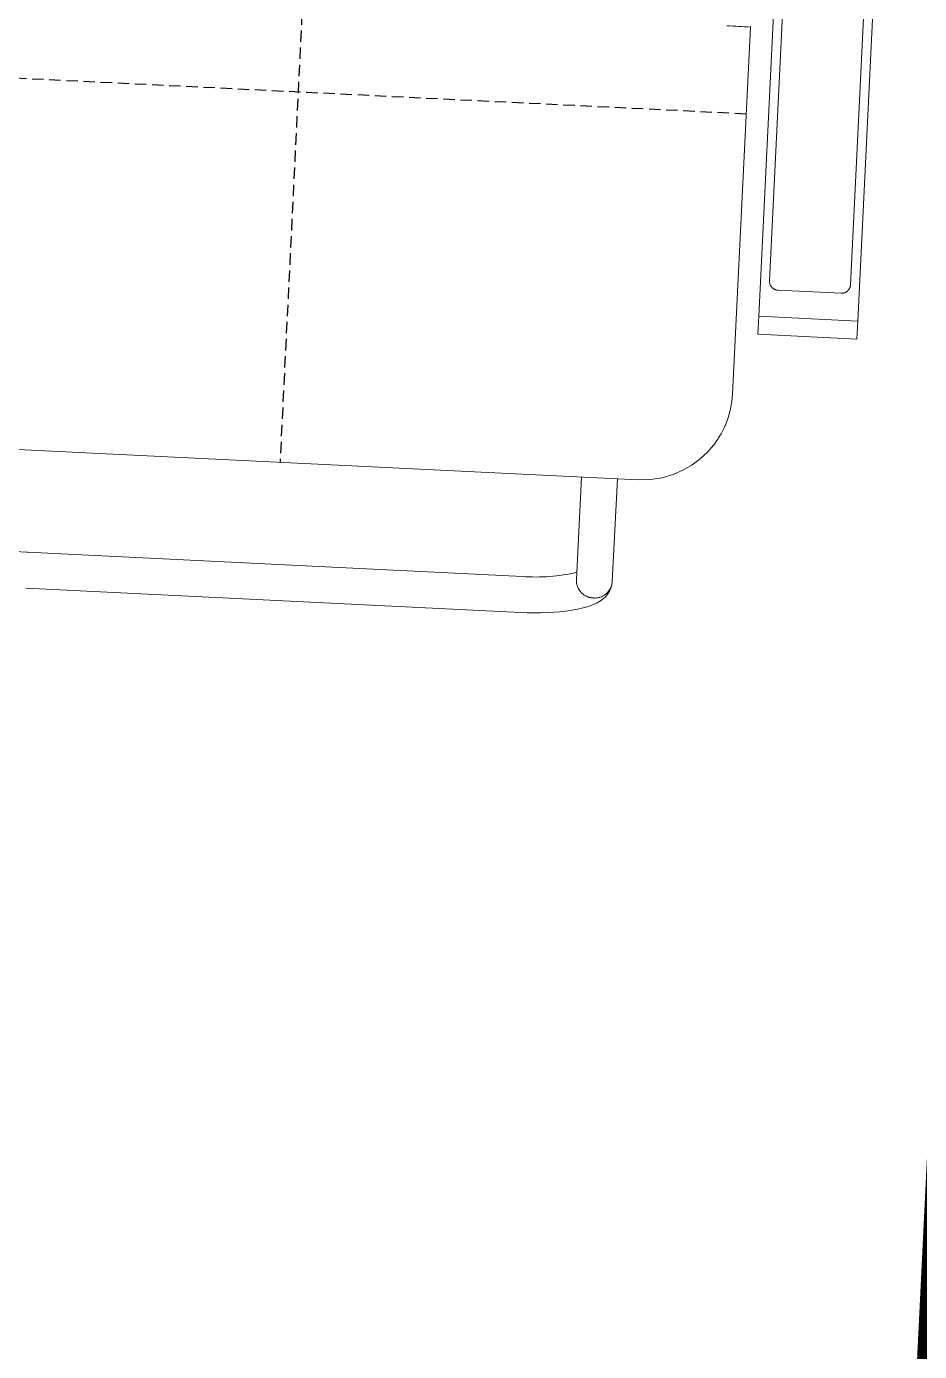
# Model space of a CAD drawing. Header units: millimetres. Extents: x -7692 to 2323, y -5243 to 5750.
# Drawn here: x -6802 to -6306, y 4311 to 5046 of the extents above; entities that cross this region are included whole.
import ezdxf

# ---------------------------------------------------------------- set-up
doc = ezdxf.new("R2010")
doc.units = ezdxf.units.MM
doc.linetypes.add('ACAD_ISO03W100', pattern=[30, 12, -18])
doc.linetypes.add('HIDDEN', pattern=[9.524999999999995, 6.349999999999997, -3.174999999999998])
for name, color, linetype, lineweight in [('I-LK FF&E', 1, 'Continuous', 9), ('I-LK FURNITURE', 13, 'Continuous', 9), ('I-LK PARTITION', 21, 'Continuous', 25)]:
    doc.layers.add(name, color=color, linetype=linetype, lineweight=lineweight)

# ---------------------------------------------------------------- blocks, each defined once
blk = doc.blocks.new('clinic chair')
at = {"layer": 'Defpoints', "linetype": 'HIDDEN'}
for p, q in [((0, 205.7260339055501), (0, -205.7260339055792)), ((-249.0004958324134, -2.91038e-11), (249.0004958324134, -2.91038e-11))]:
    blk.add_line(p, q, dxfattribs=at)
at = {"layer": 'I-LK FURNITURE'}
for points in [[(-316.4938646722585, -111.799588228314), (-316.4938646722585, 155.188182556798)], [(-311.4994284007698, 155.188182556798), (-311.4994284007698, -91.80358200351475), (-311.4902977496386, -91.967932739557), (-311.4902977496386, -92.14141407297576), (-311.4720366857946, -92.31489540453184), (-311.4537753826007, -92.479246140545), (-311.4263836666942, -92.65272747396375), (-311.3533389326185, -92.98142894601914), (-311.3076859135181, -93.15491027757523), (-311.262032895349, -93.31013041810363), (-311.1524655558169, -93.63883189015905), (-311.0794208208099, -93.79405203068745), (-311.0155069762841, -93.94927216932408), (-310.9333313517272, -94.10449230798986), (-310.8602866176517, -94.25058185114176), (-310.5863687451929, -94.6888504824019), (-310.4859322952107, -94.82580942817731), (-310.3763651940972, -94.95363777840976), (-310.2667978536338, -95.0905967260478), (-310.1481001004577, -95.21842507630934), (-309.9107045950368, -95.455820583913), (-309.7828761907294, -95.5745183367689), (-309.6550480248407, -95.68408549414013), (-309.244171096012, -95.98539517779135), (-309.0980816278606, -96.07670114224312), (-308.9519921597093, -96.15887650934746), (-308.7967720385641, -96.24105187828535), (-308.486331560649, -96.38714141957462), (-308.1758913211524, -96.51496977166971), (-308.0115405488759, -96.56975335034076), (-307.6828392446041, -96.66105931482159), (-307.5184884732589, -96.69758170060234), (-307.3450070507823, -96.72497348900652), (-307.1806562785059, -96.75236527927338), (-307.0071750953794, -96.7797570695402), (-306.8428240846843, -96.78888766505405), (-306.6693429006264, -96.79801826243057), (-306.4958614781499, -96.79801826243057), (-271.4982854453847, -96.79801826243057), (-271.3248040229081, -96.79801826243057), (-271.1604532506317, -96.78888766505405), (-270.9869720665738, -96.7797570695402), (-270.8134906440973, -96.75236527927338), (-270.4847891014069, -96.69758170060234), (-270.3113079164177, -96.66105931482159), (-269.9826063737273, -96.56975335034076), (-269.8273862535134, -96.51496977166971), (-269.6630357205868, -96.4510555974848), (-269.5078153628856, -96.38714141957462), (-269.1973748840392, -96.24105187828535), (-269.0512854149565, -96.15887650934746), (-268.8960652947426, -96.07670114224312), (-268.7591064777225, -95.98539517779135), (-268.6130167711526, -95.88495861779666), (-268.3390988977626, -95.68408549414013), (-268.2112707318738, -95.5745183367689), (-268.0834423284978, -95.455820583913), (-267.8460468221456, -95.21842507630934), (-267.7273490689695, -95.0905967260478), (-267.6177817294374, -94.95363777840976), (-267.5173452794552, -94.82580942817731), (-267.4169088285416, -94.6888504824019), (-267.3164721410722, -94.5427609392791), (-267.2251661028713, -94.3966713961272), (-267.060815570876, -94.10449230798986), (-266.9786401847377, -93.94927216932408), (-266.8508117804304, -93.63883189015905), (-266.7868974590674, -93.4744811541168), (-266.7321140281856, -93.31013041810363), (-266.6864610090852, -93.15491027757523), (-266.6408079899848, -92.98142894601914), (-266.5677632559091, -92.65272747396375), (-266.5403715409338, -92.479246140545), (-266.52211023774, -92.31489540453184), (-266.5038491729647, -91.967932739557), (-266.4947185218334, -91.80358200351475), (-266.4947185218334, 155.188182556798)], [(-261.5002822503448, 155.188182556798), (-261.5002822503448, -111.799588228314)], [(-249.0004958314821, -155.7268877471797), (-249.0004958314821, 48.26889812995796), (-248.9913651794195, 48.46064065812971), (-248.9822345282882, 48.64325258706231)], [(-249.0004958314821, -155.7268877471797), (-248.9913651794195, -156.2564623410581), (-248.9822345282882, -156.7951675323129), (-248.973103877157, -157.3247421280539), (-248.954842813313, -157.8634473174461), (-248.9274508580565, -158.4021525068674), (-248.8544061239809, -159.4613016964868), (-248.8178839962929, -160.000006885879), (-248.7083166558295, -161.0591560736648), (-248.6535332240164, -161.5978612649195), (-248.5896189026535, -162.127435858798), (-248.5165741685778, -162.6570104526763), (-248.3522233972326, -163.7161596423248), (-248.2700480110943, -164.2366036388266), (-248.0691748727113, -165.295752828446), (-247.9687384227291, -165.8161968249478), (-247.859171083197, -166.3366408233414), (-247.7404733300209, -166.8662154172198), (-247.6217755768448, -167.3866594137216), (-247.493947410956, -167.8979728165723), (-247.2200295384973, -168.9388608114386), (-246.9278503628448, -169.9614876134438), (-246.7726300042123, -170.4728010144318), (-246.4439286999404, -171.4954278145451), (-246.2704475149512, -172.0067412173958), (-246.0969660924748, -172.5089240210073), (-245.914354018867, -173.0111068264814), (-245.7226115316153, -173.5132896319556), (-245.5308690443635, -174.0063418400532), (-245.3391267955303, -174.5085246455274), (-244.7091154251248, -175.9876812679577), (-244.4899812228978, -176.4716028805415), (-243.8051861822605, -177.9233677182929), (-243.0656079500914, -179.3477407639148), (-242.5542945712805, -180.2790615995764), (-242.2895073499531, -180.7447220192698), (-242.015589476563, -181.2103824389633), (-241.741671603173, -181.6669122612801), (-241.1755745550618, -182.5799719077768), (-240.8833953794092, -183.0273711326881)], [(-199.0013494417071, -205.7260339055792), (-199.0470024608076, -205.7260339055792), (-205.8219052646309, -205.2603734877484), (-212.3685427363962, -203.8999146163405), (-218.3308223336935, -201.8363998194691), (-224.0100534074008, -199.0150455166586), (-228.6575268339366, -195.974556897243), (-232.9671685425565, -192.4044936858118), (-236.8568024337292, -188.3779006520635), (-240.8833953794092, -183.0273711326881), (-240.8651343155652, -183.0547629211214), (-240.8576738061383, -183.0615499132546)], [(198.9922192692757, -205.7260339055792), (-199.0013494417071, -205.7260339055792)], [(-187.4967980645596, -205.7077727126889), (-187.4967980645596, -262.7192169455811), (-187.3598392475394, -264.5909892161144), (-186.9215706037357, -266.4536308930255), (-186.2367755640298, -268.1793136222987), (-185.341977449134, -269.7589068065863), (-184.2554363701493, -271.2015410469612), (-182.9862834559754, -272.5163469352119), (-181.5071267522871, -273.7398468590109), (-179.7449217615649, -274.9176938015153), (-177.5992315579206, -276.0772795511293), (-174.9878809954971, -277.2003429131), (-172.0386982373893, -278.2229697169387), (-168.9799483790994, -279.0903763783863), (-165.8298924826086, -279.8208240940876), (-162.5702697243541, -280.4508352498233), (-159.2010796256363, -280.9804098437016), (-155.7223224248737, -281.4278090705047), (-152.1613896004856, -281.783902332827), (-148.5182818667963, -282.0669508217252), (-144.8112595733254, -282.2678239454108), (-141.0677151512355, -282.3865216964332), (-137.497651675716, -282.4230440822138), (137.4976519159973, -282.4230440822138)], [(-177.4987948704511, -272.4159103752463), (-177.2613993640988, -272.4250409707602), (-176.7866083532572, -272.4067797797325), (-176.3118173405528, -272.37025739206), (-176.0744220735505, -272.3428656017932), (-175.837026329711, -272.3063432178751), (-175.5996308233589, -272.2606902347179), (-175.3713659700006, -272.2241678507999), (-175.1339704636484, -272.1693842702662), (-174.9057056093588, -272.114600691595), (-174.4491759007797, -271.9867723413336), (-174.2209108080715, -271.9137275697722), (-173.9926459537819, -271.8315522008052), (-173.773511512205, -271.7493768337299), (-173.3352428674698, -271.5667649047973), (-173.1161086652428, -271.4663283429691), (-172.4860975332558, -271.1376268708846), (-172.2760937437415, -271.0189291180286), (-171.8743474669755, -270.7632724175346), (-171.4908624924719, -270.4893545241503), (-171.1073772795498, -270.1971754378756), (-170.9247654434294, -270.0419552973472), (-170.7512842584401, -269.8867351586814), (-170.4043214134872, -269.5580336847634), (-170.0756201092154, -269.2110710198176), (-169.9203999890015, -269.0375896882615), (-169.6099597495049, -268.6723658303963), (-169.4638700420037, -268.4806233040872), (-169.3269109856337, -268.2888807796699), (-169.1899524070323, -268.0880076578469), (-169.0621237643063, -267.8962651334004), (-168.9342953599989, -267.6953920097149), (-168.6968998545781, -267.2753845732077), (-168.4777656514198, -266.8553771385341), (-168.377328963019, -266.6362428219581), (-168.2860229257494, -266.4262391027587), (-168.1947173662484, -266.1979741925315), (-168.1034113280475, -265.9788398759556), (-168.0303663555533, -265.7597055631049), (-167.8842768874019, -265.303175740788), (-167.820362566039, -265.0749108286982), (-167.7655791342258, -264.8375153210945), (-167.7107957024126, -264.6092504108675), (-167.6651426842436, -264.3718549014302), (-167.6194896660745, -264.143589991203), (-167.592097950168, -263.9061944817076), (-167.5555753447115, -263.6687989759957), (-167.5007919128984, -262.9566124531848), (-167.5007919128984, -262.7192169455811), (-167.5007919128984, -205.7260339055792)], [(-187.4967980645596, -262.7192169455811), (-187.4785370007156, -263.1940079589258), (-187.4420143952593, -263.6687989759957), (-187.3689696602523, -264.143589991203), (-187.3324475325644, -264.3718549014302), (-187.286794513464, -264.6092504108675), (-187.2320106048137, -264.8375153210945), (-187.1772271730006, -265.0749108286982), (-187.1133128516376, -265.303175740788), (-186.9672233834863, -265.7597055631049), (-186.8941786494105, -265.9788398759556), (-186.8028728505595, -266.1979741925315), (-186.7115668132901, -266.4262391027587), (-186.6202607769519, -266.6362428219581), (-186.5198243260384, -266.8553771385341), (-186.3006898853928, -267.2753845732077), (-186.0632943790406, -267.6953920097149), (-185.9354659747332, -267.8962651334004), (-185.8076378088444, -268.0880076578469), (-185.6706787534058, -268.2888807796699), (-185.5245892852545, -268.4806233040872), (-185.3876304682344, -268.6723658303963), (-185.077189989388, -269.0375896882615), (-184.921969869174, -269.2110710198176), (-184.5932683255523, -269.5580336847634), (-184.246305719018, -269.8867351586814), (-183.881082046777, -270.1971754378756), (-183.6984699731693, -270.3432649809984), (-183.5067274859175, -270.4893545241503), (-183.1232422739267, -270.7632724175346), (-182.7214962346479, -271.0189291180286), (-182.5114924442023, -271.1376268708846), (-181.8814810747281, -271.4663283429691), (-181.6623468715698, -271.5667649047973), (-181.2240782268345, -271.7493768337299), (-181.0049440246075, -271.8315522008052), (-180.7766791693866, -271.9137275697722), (-180.5484143160284, -271.9867723413336), (-180.0918843690306, -272.114600691595), (-179.863619275391, -272.1693842702662), (-179.6262240083888, -272.2241678507999), (-179.3979589156806, -272.2606902347179), (-179.160563647747, -272.3063432178751), (-178.9231681432575, -272.3428656017932), (-178.6857723984867, -272.37025739206), (-178.210981387645, -272.4067797797325), (-177.7361903749406, -272.4250409707602), (-177.4987948704511, -272.4159103752463)], [(167.5007919147611, -258.6469709286757), (166.8068664623424, -258.8934970336559), (165.3551019504666, -259.3500268541102), (163.5928964838386, -259.8156872738036), (161.5385125558823, -260.281347693468), (159.2193409297615, -260.7287469184084), (156.6536433845758, -261.1396237575682), (153.8688113987446, -261.504847617296), (150.9104982288554, -261.8152878964611), (147.8152257651091, -262.0709445969551), (144.6012560240924, -262.2535565258877), (141.3051106594503, -262.3722542806063), (138.1459243502468, -262.4179072619008), (137.4976519159973, -262.4179072619008), (-137.497651675716, -262.4179072619008)]]:
    blk.add_lwpolyline(points, dxfattribs=at)
blk.add_lwpolyline([(-248.9927867855877, 48.27711475553225, -0.0044596891030791), (-235.998526209034, 48.35107349889586)], format="xyb", dxfattribs=at)
blk.add_lwpolyline([(-261.5002822503448, -111.799588228314), (-316.4938646722585, -111.799588228314), (-316.4938646722585, -121.7975913397968), (-261.5002822503448, -121.7975913397968)], close=True, dxfattribs=at)
blk.add_arc((-140.3767430530861, -164.0809483822668), 98.37909659551364, 253.9957013946063, 271.6770160365166, dxfattribs=at)
blk = doc.blocks.new('clinic chair trial set')
at = {"layer": 'I-LK PARTITION', "rotation": 90.00000000000006}
blk.add_blockref('CLINIC CHAIR', (380.5769559177861, 985.4817388172087), dxfattribs=at)
blk = doc.blocks.new('a$c4fdbbfdd')
at = {"color": 13, "linetype": 'ACAD_ISO03W100', "ltscale": 0.01, "true_color": 0xff4747, "const_width": 15}
blk.add_lwpolyline([(1900.957181937993, 768.0176244729663), (482.2361191213131, 768.0176244729663), (482.2361191213131, 1206.942219393794), (197.6050032675266, 1206.942219393794)], dxfattribs=at)
at = {"layer": 'I-LK FF&E', "xscale": -1}
blk.add_blockref('CLINIC CHAIR TRIAL SET', (2378.181959189475, 167.6078531043604), dxfattribs=at)
blk = doc.blocks.new('roc_clinic')
blk.add_blockref('A$C4fdbbfdd', (7.4505806e-09, 0))
blk = doc.blocks.new('ROC_CLINIC_1', base_point=(3.589530676092181, 1.761127815153485))
blk.add_blockref('ROC_clinic', (3.589530676092181, 1.761127815153485))

msp = doc.modelspace()

# ---------------------------------------------------------------- hatches: boundary and pattern name
at = {"layer": 'LENS_HATCH_WALL', "true_color": 0x787878}
h = msp.add_hatch(dxfattribs=at)
h.set_pattern_fill('ANSI32', scale=10, angle=90)
h.set_pattern_definition([(45, (0, 0), (-67.351920908, 67.351920908), []), (45, (44.90128053, 0), (-67.351920908, 67.351920908), [])])
h.paths.add_polyline_path([(2005.9744587620971, -5124.821369915389), (2157.588167541239, -1288.6122740982519), (1643.7239592722185, -1268.3032658670165), (1652.8530216042354, -1037.3088710954576), (2090.628787833385, -1054.6098618567842), (2322.6602089525522, 4816.351127441568), (1874.8883187567264, 4834.047123102095), (1893.9093089539124, 5315.317875070436), (579.0885369154329, 5228.101645550362), (-1772.1357104389042, 5316.79275102683), (-1764.5812717433228, 5507.949794865018), (-4729.607439632892, 5625.133180017553), (-4746.905439639327, 5187.470179854748), (-4984.535956452664, 5196.8617825672), (-4966.283957900746, 5658.690745926491), (-7276.651790990269, 5750.001230438771), (-7692.367179670703, -4768.635834998222), (-4222.262701904168, -4905.779853880312), (-4226.630701922679, -5016.307854348706), (-2415.6714290317805, -5087.879825612206), (-2418.5458343154546, -5160.607154983974)])
h.paths.add_polyline_path([(-2218.128, -5153.986), (-2207.929, -4895.934), (-4018.889, -4824.362), (-4014.521, -4713.834), (-7484.625, -4576.69), (-7084.706, 5542.259), (-5174.026, 5466.745), (-5192.278, 5004.916), (-4554.96, 4979.728), (-4537.662, 5417.391), (-1972.323, 5316.004), (-1980.374, 5112.282), (578.538, 5167.147), (1686.167, 5123.372), (1667.146, 4642.101), (2114.918, 4624.405), (1898.683, -846.868), (1460.907, -829.567), (1435.982, -1460.249), (1949.846, -1480.558), (1805.952, -5121.439)])

# ---------------------------------------------------------------- block references
at = {"rotation": 87.19763673423896}
msp.add_blockref('ROC_CLINIC_1', (-5597.394844176108, 2957.9738006689367), dxfattribs=at)

doc.saveas('drawing.dxf')
